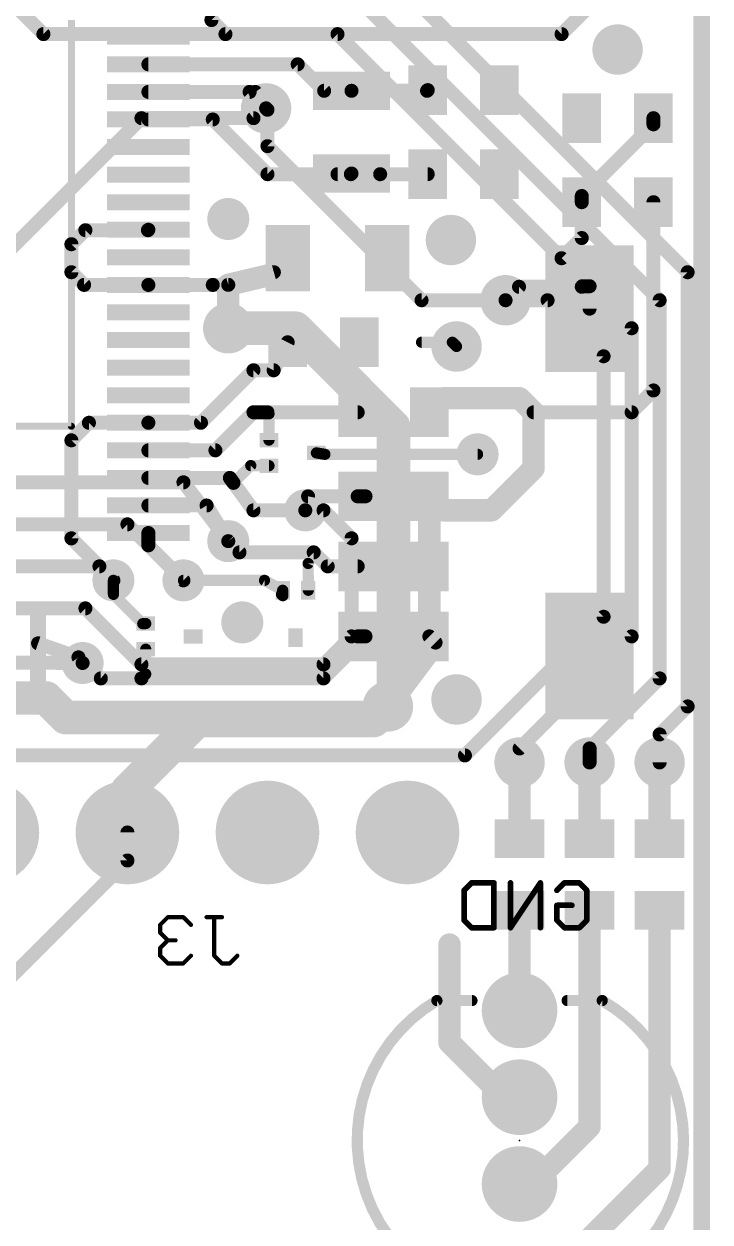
# Model space of a CAD drawing. Extents: x 0 to 54.4, y 0.4 to 50.9.
# Drawn here: x 41.81 to 54.25, y 11.22 to 32.95 of the extents above; entities that cross this region are included whole.
import ezdxf

# ---------------------------------------------------------------- set-up
doc = ezdxf.new("R2010")
doc.units = 0
for name, color, linetype in [('1', 22, 'CONTINUOUS'), ('16', 175, 'CONTINUOUS'), ('17', 82, 'CONTINUOUS'), ('18', 82, 'CONTINUOUS'), ('22', 253, 'CONTINUOUS'), ('24', 7, 'CONTINUOUS'), ('26', 253, 'CONTINUOUS')]:
    doc.layers.add(name, color=color, linetype=linetype)

# ---------------------------------------------------------------- blocks, each defined once
blk = doc.blocks.new('RECT')
blk.add_solid([(-0.5, -0.5), (0.5, -0.5), (-0.5, 0.5), (0.5, 0.5)])
blk = doc.blocks.new('ROUNDP')
at = {"const_width": 0.5}
blk.add_lwpolyline([(0, -0.25, 1), (0, 0.25, 1), (0, -0.25)], format="xyb", dxfattribs=at)
blk = doc.blocks.new('ROUNDV')
at = {"const_width": 0.5}
blk.add_lwpolyline([(0, -0.25, 1), (0, 0.25, 1), (0, -0.25)], format="xyb", dxfattribs=at)

msp = doc.modelspace()

# ---------------------------------------------------------------- linework, layer by layer
at = {"layer": '1'}
for points, const_width in [([(54.102, 0.508), (54.102, 50.292)], 0.254), ([(53.34, 34.544), (51.562, 32.766)], 0.254), ([(45.212, 33.528), (45.212, 33.02)], 0.254), ([(45.212, 33.02), (45.466, 32.766)], 0.254), ([(45.466, 32.766), (51.562, 32.766)], 0.254), ([(44.068, 32.218), (46.776, 32.218)], 0.254), ([(46.776, 32.218), (47.256, 31.738)], 0.254), ([(44.068, 31.718), (45.9044, 31.718)], 0.254), ([(45.9044, 31.718), (46.2026, 31.4198)], 0.254), ([(46.006, 31.718), (46.2026, 31.4198)], 0.254), ([(47.752, 31.738), (47.256, 31.738)], 0.254), ([(47.752, 31.738), (49.122, 31.738)], 0.254), ([(49.122, 31.738), (49.134, 31.75)], 0.254), ([(44.068, 31.218), (45.236, 31.218)], 0.254), ([(45.236, 31.218), (46.228, 30.226)], 0.254), ([(53.228, 31.242), (53.228, 31.13)], 0.254), ([(53.228, 31.13), (51.928, 29.83)], 0.254), ([(46.228, 30.226), (47.74, 30.226)], 0.254), ([(47.498, 30.226), (48.248, 30.226)], 0.254), ([(47.74, 30.226), (47.752, 30.238)], 0.254), ([(48.248, 30.226), (47.752, 30.238)], 0.254), ([(48.272, 30.226), (47.752, 30.238)], 0.254), ([(49.134, 30.226), (48.272, 30.226)], 0.254), ([(51.928, 29.718), (51.928, 29.83)], 0.254), ([(51.928, 29.718), (51.928, 29.068)], 0.254), ([(53.228, 29.718), (53.228, 26.304)], 0.254), ([(42.672, 28.956), (42.926, 29.21)], 0.254), ([(42.926, 29.21), (44.06, 29.21)], 0.254), ([(44.06, 29.21), (44.068, 29.218)], 0.254), ([(51.928, 29.068), (51.562, 28.702)], 0.254), ([(42.672, 28.448), (42.672, 28.956)], 0.254), ([(46.598, 28.702), (46.598, 28.564)], 0.4064), ([(46.598, 28.564), (46.482, 28.448)], 0.4064), ([(52.07, 28.194), (51.562, 28.702)], 0.254), ([(42.902, 28.218), (42.672, 28.448)], 0.254), ([(46.482, 28.448), (45.5168, 28.2194)], 0.4064), ([(45.5168, 28.2194), (46.344, 28.448)], 0.254), ([(44.068, 28.218), (42.902, 28.218)], 0.254), ([(44.068, 28.218), (45.236, 28.218)], 0.254), ([(45.236, 28.218), (45.5168, 28.2194)], 0.254), ([(45.5168, 28.2194), (45.5168, 27.432)], 0.4064), ([(50.79, 28.184), (50.546, 27.94)], 0.254), ([(51.928, 28.184), (50.79, 28.184)], 0.254), ([(51.938, 28.194), (51.928, 28.184)], 0.254), ([(52.07, 28.194), (51.938, 28.194)], 0.254), ([(52.07, 27.788), (52.07, 28.194)], 0.254), ([(46.34, 26.67), (46.594, 27.178)], 0.254), ([(49.022, 27.178), (49.5808, 27.178)], 0.2032), ([(49.5808, 27.178), (49.657, 27.1018)], 0.2032), ([(45.022, 25.718), (45.974, 26.67)], 0.254), ([(45.974, 26.67), (46.34, 26.67)], 0.254), ([(49.418, 26.162), (49.164, 25.908)], 0.4064), ([(50.8, 26.162), (49.418, 26.162)], 0.4064), ([(51.054, 25.908), (50.8, 26.162)], 0.4064), ([(53.228, 26.304), (52.832, 25.908)], 0.254), ([(51.054, 24.892), (51.054, 25.908)], 0.4064), ([(45.284, 25.218), (45.974, 25.908)], 0.254), ([(45.974, 25.908), (46.228, 25.908)], 0.254), ([(46.228, 25.908), (47.864, 25.908)], 0.254), ([(46.2552, 25.8808), (46.228, 25.908)], 0.2032), ([(46.2552, 25.4039), (46.2552, 25.8808)], 0.2032), ([(52.832, 25.908), (51.054, 25.908)], 0.254), ([(42.99, 25.718), (42.672, 25.4)], 0.254), ([(44.068, 25.718), (42.99, 25.718)], 0.254), ([(44.068, 25.718), (45.022, 25.718)], 0.254), ([(42.672, 25.4), (42.672, 23.622)], 0.254), ([(44.068, 25.218), (45.284, 25.218)], 0.254), ([(47.1152, 25.1714), (47.2694, 25.146)], 0.2032), ([(47.2694, 25.146), (50.038, 25.146)], 0.2032), ([(45.9247, 24.9414), (45.6114, 24.6281)], 0.2032), ([(46.2552, 24.9389), (45.9247, 24.9414)], 0.2032), ([(50.292, 24.13), (51.054, 24.892)], 0.4064), ([(44.068, 24.718), (45.546, 24.718)], 0.254), ([(45.546, 24.718), (45.6114, 24.6281)], 0.254), ([(45.6114, 24.6281), (45.974, 24.13)], 0.254), ([(49.164, 24.384), (49.164, 23.114)], 0.4064), ([(49.418, 24.13), (49.164, 24.384)], 0.4064), ([(44.068, 24.218), (45.124, 24.218)], 0.254), ([(45.124, 24.218), (45.5168, 23.5712)], 0.254), ([(46.9646, 24.384), (46.9138, 24.13)], 0.254), ([(47.864, 24.384), (46.9646, 24.384)], 0.254), ([(47.864, 24.384), (48.006, 24.384)], 0.254), ([(45.974, 24.13), (46.9138, 24.13)], 0.254), ([(50.292, 24.13), (49.418, 24.13)], 0.4064), ([(42.672, 23.622), (43.434, 22.86)], 0.254), ([(44.068, 23.718), (44.068, 23.496)], 0.254), ([(45.5168, 23.5712), (45.7204, 23.368)], 0.254), ([(44.068, 23.496), (44.704, 22.86)], 0.254), ([(47.0662, 23.368), (45.7204, 23.368)], 0.254), ([(46.966, 23.1662), (47.0662, 23.368)], 0.2032), ([(47.3202, 23.114), (47.0662, 23.368)], 0.254), ([(46.9685, 22.6804), (46.966, 23.1662)], 0.2032), ([(49.164, 23.114), (49.164, 21.844)], 0.4064), ([(47.864, 23.114), (47.3202, 23.114)], 0.254), ([(43.434, 22.86), (43.434, 22.606)], 0.2032), ([(44.704, 22.86), (46.174, 22.86)], 0.2032), ([(46.174, 22.86), (46.5035, 22.6804)], 0.2032), ([(43.434, 22.606), (43.966, 22.074)], 0.2032), ([(46.506, 22.582), (46.482, 22.606)], 0.2032), ([(46.5035, 22.6804), (46.506, 22.582)], 0.2032), ([(44.02, 22.0765), (43.966, 22.074)], 0.2032), ([(47.244, 21.082), (48.006, 21.844)], 0.254), ([(48.006, 21.844), (47.864, 21.844)], 0.254), ([(49.276, 21.732), (49.164, 21.844)], 0.254), ([(42.068, 21.718), (42.8, 21.464)], 0.254), ([(49.1744, 21.59), (48.4124, 20.574)], 0.4064), ([(49.276, 21.6916), (49.1744, 21.59)], 0.4064), ([(49.276, 21.732), (49.276, 21.6916)], 0.4064), ([(42.8, 21.464), (42.8752, 21.3614)], 0.254), ([(44.02, 21.6115), (44.02, 21.16)], 0.2032), ([(42.8752, 21.3614), (43.2054, 21.082)], 0.254), ([(43.2054, 21.082), (43.942, 21.082)], 0.254), ([(43.942, 21.082), (47.244, 21.082)], 0.254), ([(44.02, 21.16), (43.942, 21.082)], 0.2032), ([(48.1584, 20.32), (48.4124, 20.574)], 0.6096), ([(43.688, 19.05), (44.958, 20.32)], 0.6096), ([(44.958, 20.32), (48.1584, 20.32)], 0.6096), ([(50.8, 18.176), (50.8, 19.558)], 0.4064), ([(52.07, 18.176), (52.07, 19.558)], 0.4064), ([(53.34, 18.176), (53.34, 19.558)], 0.4064), ([(43.688, 18.288), (43.688, 19.05)], 0.6096), ([(50.8, 16.876), (50.8, 15.0622)], 0.4064), ([(52.07, 12.954), (52.07, 16.876)], 0.4064), ([(53.34, 12.192), (53.34, 16.876)], 0.4064), ([(49.53, 14.478), (49.53, 16.256)], 0.4064), ([(50.5206, 13.4874), (49.53, 14.478)], 0.4064), ([(50.8, 13.4874), (50.5206, 13.4874)], 0.4064), ([(51.0286, 11.9126), (52.07, 12.954)], 0.4064), ([(51.4858, 10.3378), (53.34, 12.192)], 0.4064), ([(50.8, 11.9126), (51.0286, 11.9126)], 0.4064)]:
    msp.add_lwpolyline(points, dxfattribs=dict(at, const_width=const_width))
for points, const_width in [([(45.2569, 33.0649, 1), (45.1671, 32.9751)], 0.127), ([(45.1485, 33.02, 1), (45.2755, 33.02)], 0.127), ([(45.466, 32.8295, 1), (45.466, 32.7025)], 0.127), ([(45.4211, 32.7211, 1), (45.5109, 32.8109)], 0.127), ([(51.5171, 32.8109, 1), (51.6069, 32.7211)], 0.127), ([(51.562, 32.7025, 1), (51.562, 32.8295)], 0.127), ([(44.068, 32.2815, 1), (44.068, 32.1545)], 0.127), ([(46.8209, 32.2629, 1), (46.7311, 32.1731)], 0.127), ([(46.776, 32.1545, 1), (46.776, 32.2815)], 0.127), ([(44.068, 31.7815, 1), (44.068, 31.6545)], 0.127), ([(45.9493, 31.7629, 1), (45.8595, 31.6731)], 0.127), ([(45.9044, 31.6545, 1), (45.9044, 31.7815)], 0.127), ([(46.059, 31.753, 1), (45.953, 31.683)], 0.127), ([(47.256, 31.8015, 1), (47.256, 31.6745)], 0.127), ([(47.2111, 31.6931, 1), (47.3009, 31.7829)], 0.127), ([(47.752, 31.8015, 1), (47.752, 31.6745)], 0.127), ([(47.752, 31.6745, 1), (47.752, 31.8015)], 0.127), ([(49.0771, 31.7829, 1), (49.1669, 31.6931)], 0.127), ([(49.1789, 31.7051, 1), (49.0891, 31.7949)], 0.127), ([(49.122, 31.6745, 1), (49.122, 31.8015)], 0.127), ([(46.1496, 31.3848, 1), (46.2556, 31.4548)], 0.127), ([(46.1577, 31.3749, 1), (46.2475, 31.4647)], 0.127), ([(44.068, 31.2815, 1), (44.068, 31.1545)], 0.127), ([(45.2809, 31.2629, 1), (45.1911, 31.1731)], 0.127), ([(45.236, 31.1545, 1), (45.236, 31.2815)], 0.127), ([(53.2915, 31.242, 1), (53.1645, 31.242)], 0.127), ([(53.1645, 31.13, 1), (53.2915, 31.13)], 0.127), ([(53.2729, 31.0851, 1), (53.1831, 31.1749)], 0.127), ([(46.228, 30.2895, 1), (46.228, 30.1625)], 0.127), ([(46.1831, 30.1811, 1), (46.2729, 30.2709)], 0.127), ([(47.498, 30.2895, 1), (47.498, 30.1625)], 0.127), ([(47.6951, 30.2709, 1), (47.7849, 30.1811)], 0.127), ([(47.7535, 30.3015, 1), (47.7505, 30.1745)], 0.127), ([(47.7535, 30.3015, 1), (47.7505, 30.1745)], 0.127), ([(47.7969, 30.1931, 1), (47.7071, 30.2829)], 0.127), ([(47.74, 30.1625, 1), (47.74, 30.2895)], 0.127), ([(48.272, 30.2895, 1), (48.272, 30.1625)], 0.127), ([(48.2465, 30.1625, 1), (48.2495, 30.2895)], 0.127), ([(48.248, 30.1625, 1), (48.248, 30.2895)], 0.127), ([(48.2705, 30.1625, 1), (48.2735, 30.2895)], 0.127), ([(49.134, 30.1625, 1), (49.134, 30.2895)], 0.127), ([(51.9915, 29.83, 1), (51.8645, 29.83)], 0.127), ([(51.8831, 29.8749, 1), (51.9729, 29.7851)], 0.127), ([(51.9915, 29.718, 1), (51.8645, 29.718)], 0.127), ([(51.8645, 29.718, 1), (51.9915, 29.718)], 0.127), ([(53.2915, 29.718, 1), (53.1645, 29.718)], 0.127), ([(42.926, 29.2735, 1), (42.926, 29.1465)], 0.127), ([(42.9709, 29.1651, 1), (42.8811, 29.2549)], 0.127), ([(44.1129, 29.1731, 1), (44.0231, 29.2629)], 0.127), ([(44.06, 29.1465, 1), (44.06, 29.2735)], 0.127), ([(44.0151, 29.2549, 1), (44.1049, 29.1651)], 0.127), ([(51.8645, 29.068, 1), (51.9915, 29.068)], 0.127), ([(51.9729, 29.0231, 1), (51.8831, 29.1129)], 0.127), ([(42.7355, 28.956, 1), (42.6085, 28.956)], 0.127), ([(42.6271, 29.0009, 1), (42.7169, 28.9111)], 0.127), ([(46.6996, 28.702, 1), (46.4964, 28.702)], 0.2032), ([(46.6698, 28.4922, 1), (46.5262, 28.6358)], 0.2032), ([(51.6069, 28.7469, 1), (51.5171, 28.6571)], 0.127), ([(51.5171, 28.7469, 1), (51.6069, 28.6571)], 0.127), ([(42.7169, 28.4929, 1), (42.6271, 28.4031)], 0.127), ([(42.6085, 28.448, 1), (42.7355, 28.448)], 0.127), ([(46.3609, 28.3868, 1), (46.3271, 28.5092)], 0.127), ([(46.4102, 28.5198, 1), (46.5538, 28.3762)], 0.2032), ([(46.5054, 28.3491, 1), (46.4586, 28.5469)], 0.2032), ([(46.4964, 28.564, 1), (46.6996, 28.564)], 0.2032), ([(42.902, 28.2815, 1), (42.902, 28.1545)], 0.127), ([(42.8571, 28.1731, 1), (42.9469, 28.2629)], 0.127), ([(44.068, 28.2815, 1), (44.068, 28.1545)], 0.127), ([(44.068, 28.1545, 1), (44.068, 28.2815)], 0.127), ([(45.2357, 28.2815, 1), (45.2363, 28.1545)], 0.127), ([(45.236, 28.1545, 1), (45.236, 28.2815)], 0.127), ([(45.6184, 28.2194, 1), (45.4152, 28.2194)], 0.2032), ([(45.4934, 28.3183, 1), (45.5402, 28.1205)], 0.2032), ([(45.4999, 28.2806, 1), (45.5337, 28.1582)], 0.127), ([(45.5171, 28.1559, 1), (45.5165, 28.2829)], 0.127), ([(50.79, 28.2475, 1), (50.79, 28.1205)], 0.127), ([(50.8349, 28.1391, 1), (50.7451, 28.2289)], 0.127), ([(51.8831, 28.2289, 1), (51.9729, 28.1391)], 0.127), ([(51.938, 28.2575, 1), (51.938, 28.1305)], 0.127), ([(51.9829, 28.1491, 1), (51.8931, 28.2389)], 0.127), ([(51.928, 28.1205, 1), (51.928, 28.2475)], 0.127), ([(52.1335, 28.194, 1), (52.0065, 28.194)], 0.127), ([(52.0251, 28.1491, 1), (52.1149, 28.2389)], 0.127), ([(52.07, 28.1305, 1), (52.07, 28.2575)], 0.127), ([(50.5011, 27.9849, 1), (50.5909, 27.8951)], 0.127), ([(52.0065, 27.788, 1), (52.1335, 27.788)], 0.127), ([(45.4152, 27.432, 1), (45.6184, 27.432)], 0.2032), ([(46.6508, 27.1496, 1), (46.5372, 27.2064)], 0.127), ([(49.022, 27.2288, 1), (49.022, 27.1272)], 0.1016), ([(49.6167, 27.2139, 1), (49.5449, 27.1421)], 0.1016), ([(49.5808, 27.1272, 1), (49.5808, 27.2288)], 0.1016), ([(49.6211, 27.0659, 1), (49.6929, 27.1377)], 0.1016), ([(45.974, 26.7335, 1), (45.974, 26.6065)], 0.127), ([(46.0189, 26.6251, 1), (45.9291, 26.7149)], 0.127), ([(46.2832, 26.6984, 1), (46.3968, 26.6416)], 0.127), ([(46.34, 26.6065, 1), (46.34, 26.7335)], 0.127), ([(49.418, 26.2636, 1), (49.418, 26.0604)], 0.2032), ([(49.4898, 26.0902, 1), (49.3462, 26.2338)], 0.2032), ([(50.8718, 26.2338, 1), (50.7282, 26.0902)], 0.2032), ([(50.8, 26.0604, 1), (50.8, 26.2636)], 0.2032), ([(53.1645, 26.304, 1), (53.2915, 26.304)], 0.127), ([(53.2729, 26.2591, 1), (53.1831, 26.3489)], 0.127), ([(49.0922, 25.9798, 1), (49.2358, 25.8362)], 0.2032), ([(51.1556, 25.908, 1), (50.9524, 25.908)], 0.2032), ([(50.9822, 25.8362, 1), (51.1258, 25.9798)], 0.2032), ([(45.974, 25.9715, 1), (45.974, 25.8445)], 0.127), ([(46.0189, 25.8631, 1), (45.9291, 25.9529)], 0.127), ([(46.228, 25.9715, 1), (46.228, 25.8445)], 0.127), ([(46.2639, 25.9439, 1), (46.1921, 25.8721)], 0.1016), ([(46.306, 25.8808, 1), (46.2044, 25.8808)], 0.1016), ([(46.228, 25.8445, 1), (46.228, 25.9715)], 0.127), ([(46.2193, 25.8449, 1), (46.2911, 25.9167)], 0.1016), ([(47.864, 25.8445, 1), (47.864, 25.9715)], 0.127), ([(51.054, 25.9715, 1), (51.054, 25.8445)], 0.127), ([(52.7871, 25.9529, 1), (52.8769, 25.8631)], 0.127), ([(52.832, 25.8445, 1), (52.832, 25.9715)], 0.127), ([(42.99, 25.7815, 1), (42.99, 25.6545)], 0.127), ([(43.0349, 25.6731, 1), (42.9451, 25.7629)], 0.127), ([(44.068, 25.7815, 1), (44.068, 25.6545)], 0.127), ([(44.068, 25.6545, 1), (44.068, 25.7815)], 0.127), ([(44.9771, 25.7629, 1), (45.0669, 25.6731)], 0.127), ([(45.022, 25.6545, 1), (45.022, 25.7815)], 0.127), ([(42.7355, 25.4, 1), (42.6085, 25.4)], 0.127), ([(42.6271, 25.4449, 1), (42.7169, 25.3551)], 0.127), ([(46.2044, 25.4039, 1), (46.306, 25.4039)], 0.1016), ([(44.068, 25.2815, 1), (44.068, 25.1545)], 0.127), ([(45.2391, 25.2629, 1), (45.3289, 25.1731)], 0.127), ([(45.284, 25.1545, 1), (45.284, 25.2815)], 0.127), ([(47.1235, 25.2215, 1), (47.1069, 25.1213)], 0.1016), ([(47.2694, 25.1968, 1), (47.2694, 25.0952)], 0.1016), ([(47.2611, 25.0959, 1), (47.2777, 25.1961)], 0.1016), ([(50.038, 25.0952, 1), (50.038, 25.1968)], 0.1016), ([(45.9251, 24.9922, 1), (45.9244, 24.8906)], 0.1016), ([(45.9607, 24.9055, 1), (45.8888, 24.9773)], 0.1016), ([(46.2548, 24.8881, 1), (46.2556, 24.9897)], 0.1016), ([(50.9524, 24.892, 1), (51.1556, 24.892)], 0.2032), ([(51.1258, 24.8202, 1), (50.9822, 24.9638)], 0.2032), ([(44.068, 24.7815, 1), (44.068, 24.6545)], 0.127), ([(45.5973, 24.7554, 1), (45.4947, 24.6806)], 0.127), ([(45.546, 24.6545, 1), (45.546, 24.7815)], 0.127), ([(45.6628, 24.6655, 1), (45.5601, 24.5907)], 0.127), ([(45.5601, 24.5907, 1), (45.6628, 24.6655)], 0.127), ([(45.5755, 24.664, 1), (45.6474, 24.5922)], 0.1016), ([(49.2656, 24.384, 1), (49.0624, 24.384)], 0.2032), ([(49.2358, 24.4558, 1), (49.0922, 24.3122)], 0.2032), ([(44.068, 24.2815, 1), (44.068, 24.1545)], 0.127), ([(45.1783, 24.251, 1), (45.0697, 24.185)], 0.127), ([(45.124, 24.1545, 1), (45.124, 24.2815)], 0.127), ([(46.9646, 24.4475, 1), (46.9646, 24.3205)], 0.127), ([(47.0269, 24.3715, 1), (46.9023, 24.3965)], 0.127), ([(47.864, 24.4475, 1), (47.864, 24.3205)], 0.127), ([(47.864, 24.3205, 1), (47.864, 24.4475)], 0.127), ([(48.006, 24.3205, 1), (48.006, 24.4475)], 0.127), ([(45.974, 24.1935, 1), (45.974, 24.0665)], 0.127), ([(45.9227, 24.0926, 1), (46.0253, 24.1674)], 0.127), ([(46.8515, 24.1425, 1), (46.9761, 24.1175)], 0.127), ([(46.9138, 24.0665, 1), (46.9138, 24.1935)], 0.127), ([(49.418, 24.2316, 1), (49.418, 24.0284)], 0.2032), ([(49.3462, 24.0582, 1), (49.4898, 24.2018)], 0.2032), ([(50.2202, 24.2018, 1), (50.3638, 24.0582)], 0.2032), ([(50.292, 24.0284, 1), (50.292, 24.2316)], 0.2032), ([(42.7169, 23.6669, 1), (42.6271, 23.5771)], 0.127), ([(42.6085, 23.622, 1), (42.7355, 23.622)], 0.127), ([(44.1315, 23.718, 1), (44.0045, 23.718)], 0.127), ([(45.5617, 23.6161, 1), (45.4719, 23.5263)], 0.127), ([(44.1129, 23.5409, 1), (44.0231, 23.4511)], 0.127), ([(44.0045, 23.496, 1), (44.1315, 23.496)], 0.127), ([(45.4625, 23.5382, 1), (45.5711, 23.6042)], 0.127), ([(45.7204, 23.4315, 1), (45.7204, 23.3045)], 0.127), ([(45.6755, 23.3231, 1), (45.7653, 23.4129)], 0.127), ([(47.1111, 23.4129, 1), (47.0213, 23.3231)], 0.127), ([(47.1117, 23.3454, 1), (47.0207, 23.3906)], 0.1016), ([(47.0662, 23.3045, 1), (47.0662, 23.4315)], 0.127), ([(47.0168, 23.1665, 1), (46.9152, 23.1659)], 0.1016), ([(49.2656, 23.114, 1), (49.0624, 23.114)], 0.2032), ([(46.9205, 23.1888, 1), (47.0115, 23.1436)], 0.1016), ([(47.3202, 23.1775, 1), (47.3202, 23.0505)], 0.127), ([(47.2753, 23.0691, 1), (47.3651, 23.1589)], 0.127), ([(47.864, 23.0505, 1), (47.864, 23.1775)], 0.127), ([(49.0624, 23.114, 1), (49.2656, 23.114)], 0.2032), ([(43.3891, 22.8151, 1), (43.4789, 22.9049)], 0.127), ([(43.4848, 22.86, 1), (43.3832, 22.86)], 0.1016), ([(44.6591, 22.8151, 1), (44.7489, 22.9049)], 0.127), ([(44.704, 22.9108, 1), (44.704, 22.8092)], 0.1016), ([(46.1983, 22.9046, 1), (46.1497, 22.8154)], 0.1016), ([(46.174, 22.8092, 1), (46.174, 22.9108)], 0.1016), ([(43.4699, 22.6419, 1), (43.3981, 22.5701)], 0.1016), ([(43.3832, 22.606, 1), (43.4848, 22.606)], 0.1016), ([(46.5179, 22.6419, 1), (46.4461, 22.5701)], 0.1016), ([(46.5543, 22.6817, 1), (46.4527, 22.6791)], 0.1016), ([(46.4552, 22.5807, 1), (46.5568, 22.5833)], 0.1016), ([(46.4701, 22.5461, 1), (46.5419, 22.6179)], 0.1016), ([(46.4792, 22.6358, 1), (46.5278, 22.725)], 0.1016), ([(46.9177, 22.6801, 1), (47.0193, 22.6807)], 0.1016), ([(43.9637, 22.1247, 1), (43.9683, 22.0233)], 0.1016), ([(44.0223, 22.0258, 1), (44.0177, 22.1272)], 0.1016), ([(43.9301, 22.0381, 1), (44.0019, 22.1099)], 0.1016), ([(47.864, 21.9075, 1), (47.864, 21.7805)], 0.127), ([(48.0509, 21.7991, 1), (47.9611, 21.8889)], 0.127), ([(48.006, 21.7805, 1), (48.006, 21.9075)], 0.127), ([(49.0624, 21.844, 1), (49.2656, 21.844)], 0.2032), ([(49.2089, 21.8889, 1), (49.1191, 21.7991)], 0.127), ([(42.0888, 21.778, 1), (42.0472, 21.658)], 0.127), ([(49.1026, 21.6618, 1), (49.2462, 21.5182)], 0.2032), ([(49.2557, 21.529, 1), (49.0931, 21.651)], 0.2032), ([(49.3776, 21.732, 1), (49.1744, 21.732)], 0.2032), ([(49.1744, 21.6916, 1), (49.3776, 21.6916)], 0.2032), ([(49.3478, 21.6198, 1), (49.2042, 21.7634)], 0.2032), ([(49.2311, 21.6871, 1), (49.3209, 21.7769)], 0.127), ([(42.8512, 21.5015, 1), (42.7488, 21.4265)], 0.127), ([(42.7792, 21.404, 1), (42.8208, 21.524)], 0.127), ([(44.0708, 21.6115, 1), (43.9692, 21.6115)], 0.1016), ([(42.9162, 21.4099, 1), (42.8342, 21.3129)], 0.127), ([(42.824, 21.3239, 1), (42.9264, 21.3989)], 0.127), ([(43.2054, 21.1455, 1), (43.2054, 21.0185)], 0.127), ([(43.1644, 21.0335, 1), (43.2464, 21.1305)], 0.127), ([(43.942, 21.1455, 1), (43.942, 21.0185)], 0.127), ([(43.9061, 21.1179, 1), (43.9779, 21.0461)], 0.1016), ([(43.942, 21.0185, 1), (43.942, 21.1455)], 0.127), ([(43.9692, 21.16, 1), (44.0708, 21.16)], 0.1016), ([(44.0559, 21.1241, 1), (43.9841, 21.1959)], 0.1016), ([(47.1991, 21.1269, 1), (47.2889, 21.0371)], 0.127), ([(47.244, 21.0185, 1), (47.244, 21.1455)], 0.127), ([(48.5202, 20.4662, 1), (48.3046, 20.6818)], 0.3048), ([(48.3311, 20.635, 1), (48.4937, 20.513)], 0.2032), ([(44.958, 20.4724, 1), (44.958, 20.1676)], 0.3048), ([(45.0658, 20.2122, 1), (44.8502, 20.4278)], 0.3048), ([(48.0506, 20.4278, 1), (48.2662, 20.2122)], 0.3048), ([(48.1584, 20.1676, 1), (48.1584, 20.4724)], 0.3048), ([(50.9016, 19.558, 1), (50.6984, 19.558)], 0.2032), ([(52.1716, 19.558, 1), (51.9684, 19.558)], 0.2032), ([(53.4416, 19.558, 1), (53.2384, 19.558)], 0.2032), ([(43.8404, 19.05, 1), (43.5356, 19.05)], 0.3048), ([(43.5802, 19.1578, 1), (43.7958, 18.9422)], 0.3048), ([(43.5356, 18.288, 1), (43.8404, 18.288)], 0.3048), ([(50.6984, 18.176, 1), (50.9016, 18.176)], 0.2032), ([(51.9684, 18.176, 1), (52.1716, 18.176)], 0.2032), ([(53.2384, 18.176, 1), (53.4416, 18.176)], 0.2032), ([(50.9016, 16.876, 1), (50.6984, 16.876)], 0.2032), ([(52.1716, 16.876, 1), (51.9684, 16.876)], 0.2032), ([(53.4416, 16.876, 1), (53.2384, 16.876)], 0.2032), ([(49.6316, 16.256, 1), (49.4284, 16.256)], 0.2032), ([(50.6984, 15.0622, 1), (50.9016, 15.0622)], 0.2032), ([(49.4284, 14.478, 1), (49.6316, 14.478)], 0.2032), ([(49.6018, 14.5498, 1), (49.4582, 14.4062)], 0.2032), ([(50.5206, 13.589, 1), (50.5206, 13.3858)], 0.2032), ([(50.8, 13.3858, 1), (50.8, 13.589)], 0.2032), ([(50.4488, 13.4156, 1), (50.5924, 13.5592)], 0.2032), ([(51.9684, 12.954, 1), (52.1716, 12.954)], 0.2032), ([(52.1418, 12.8822, 1), (51.9982, 13.0258)], 0.2032), ([(53.4118, 12.1202, 1), (53.2682, 12.2638)], 0.2032), ([(53.2384, 12.192, 1), (53.4416, 12.192)], 0.2032), ([(50.8, 12.0142, 1), (50.8, 11.811)], 0.2032), ([(50.9568, 11.9844, 1), (51.1004, 11.8408)], 0.2032), ([(51.0286, 11.811, 1), (51.0286, 12.0142)], 0.2032)]:
    msp.add_lwpolyline(points, format="xyb", dxfattribs=dict(at, const_width=const_width))
at = {"layer": '16'}
for points, const_width in [([(54.102, 0.508), (54.102, 50.292)], 0.3048), ([(40.64, 34.29), (42.164, 32.766)], 0.254), ([(53.848, 28.448), (48.514, 33.782)], 0.254), ([(53.34, 27.94), (48.006, 33.274)], 0.254), ([(42.164, 32.766), (47.498, 32.766)], 0.254), ([(47.498, 32.766), (52.832, 27.432)], 0.254), ([(45.974, 31.242), (46.2026, 31.4198)], 0.254), ([(46.228, 31.3944), (46.2026, 31.4198)], 0.254), ([(46.228, 30.734), (46.228, 31.3944)], 0.254), ([(39.878, 27.178), (43.942, 31.242)], 0.254), ([(43.942, 31.242), (45.974, 31.242)], 0.254), ([(49.022, 27.94), (46.228, 30.734)], 0.254), ([(53.848, 20.574), (53.848, 28.448)], 0.254), ([(50.546, 27.94), (49.022, 27.94)], 0.254), ([(50.546, 27.94), (51.308, 27.94)], 0.254), ([(51.308, 27.94), (52.324, 26.924)], 0.254), ([(53.34, 21.082), (53.34, 27.94)], 0.254), ([(45.5168, 27.432), (46.736, 27.432)], 0.6096), ([(48.514, 25.654), (46.736, 27.432)], 0.6096), ([(52.832, 21.844), (52.832, 27.432)], 0.254), ([(52.324, 22.1996), (52.324, 26.924)], 0.254), ([(48.514, 20.574), (48.514, 25.654)], 0.6096), ([(37.846, 24.638), (44.704, 24.638)], 0.254), ([(44.704, 24.638), (45.5168, 23.5712)], 0.254), ([(47.244, 24.13), (46.9138, 24.13)], 0.254), ([(47.752, 23.622), (47.244, 24.13)], 0.254), ([(37.338, 23.876), (43.688, 23.876)], 0.254), ([(43.688, 23.876), (44.704, 22.86)], 0.254), ([(47.752, 21.844), (47.752, 23.622)], 0.254), ([(37.084, 23.114), (43.18, 23.114)], 0.254), ([(43.18, 23.114), (43.434, 22.86)], 0.254), ([(36.576, 22.352), (42.926, 22.352)], 0.254), ([(42.926, 22.352), (43.942, 21.336)], 0.254), ([(49.8094, 19.685), (52.324, 22.1996)], 0.254), ([(47.244, 21.336), (47.752, 21.844)], 0.254), ([(50.8, 19.812), (52.832, 21.844)], 0.254), ([(35.2298, 21.4122), (42.8752, 21.3614)], 0.254), ([(43.942, 21.336), (47.244, 21.336)], 0.254), ([(52.07, 19.812), (53.34, 21.082)], 0.254), ([(42.2148, 20.7264), (34.7472, 20.7264)], 0.6096), ([(42.2148, 20.7264), (42.5704, 20.3708)], 0.6096), ([(48.2092, 20.3708), (48.4124, 20.574)], 0.6096), ([(48.4124, 20.574), (48.514, 20.574)], 0.6096), ([(42.5704, 20.3708), (48.2092, 20.3708)], 0.6096), ([(53.34, 20.066), (53.848, 20.574)], 0.254), ([(50.8, 19.558), (50.8, 19.812)], 0.4064), ([(53.34, 19.558), (53.34, 20.066)], 0.254), ([(35.179, 19.685), (49.8094, 19.685)], 0.254), ([(52.07, 19.558), (52.07, 19.812)], 0.254), ([(43.688, 18.288), (43.688, 17.78)], 0.254), ([(41.402, 15.494), (43.688, 17.78)], 0.254)]:
    msp.add_lwpolyline(points, dxfattribs=dict(at, const_width=const_width))
for points, const_width in [([(42.164, 32.8295, 1), (42.164, 32.7025)], 0.127), ([(42.1191, 32.7211, 1), (42.2089, 32.8109)], 0.127), ([(47.5429, 32.8109, 1), (47.4531, 32.7211)], 0.127), ([(47.498, 32.7025, 1), (47.498, 32.8295)], 0.127), ([(46.2475, 31.4647, 1), (46.1577, 31.3749)], 0.127), ([(46.2416, 31.3697, 1), (46.1636, 31.4699)], 0.127), ([(46.2915, 31.3944, 1), (46.1645, 31.3944)], 0.127), ([(43.942, 31.3055, 1), (43.942, 31.1785)], 0.127), ([(43.9869, 31.1971, 1), (43.8971, 31.2869)], 0.127), ([(45.935, 31.2921, 1), (46.013, 31.1919)], 0.127), ([(45.974, 31.1785, 1), (45.974, 31.3055)], 0.127), ([(46.1831, 31.3495, 1), (46.2729, 31.4393)], 0.127), ([(46.2729, 30.7789, 1), (46.1831, 30.6891)], 0.127), ([(46.1645, 30.734, 1), (46.2915, 30.734)], 0.127), ([(53.9115, 28.448, 1), (53.7845, 28.448)], 0.127), ([(53.8031, 28.4031, 1), (53.8929, 28.4929)], 0.127), ([(49.022, 28.0035, 1), (49.022, 27.8765)], 0.127), ([(48.9771, 27.8951, 1), (49.0669, 27.9849)], 0.127), ([(50.546, 28.0035, 1), (50.546, 27.8765)], 0.127), ([(50.546, 27.8765, 1), (50.546, 28.0035)], 0.127), ([(51.3529, 27.9849, 1), (51.2631, 27.8951)], 0.127), ([(51.308, 27.8765, 1), (51.308, 28.0035)], 0.127), ([(53.4035, 27.94, 1), (53.2765, 27.94)], 0.127), ([(53.2951, 27.8951, 1), (53.3849, 27.9849)], 0.127), ([(45.5168, 27.5844, 1), (45.5168, 27.2796)], 0.3048), ([(46.8438, 27.5398, 1), (46.6282, 27.3242)], 0.3048), ([(46.736, 27.2796, 1), (46.736, 27.5844)], 0.3048), ([(52.8955, 27.432, 1), (52.7685, 27.432)], 0.127), ([(52.7871, 27.3871, 1), (52.8769, 27.4769)], 0.127), ([(52.3875, 26.924, 1), (52.2605, 26.924)], 0.127), ([(52.2791, 26.8791, 1), (52.3689, 26.9689)], 0.127), ([(48.6664, 25.654, 1), (48.3616, 25.654)], 0.3048), ([(48.4062, 25.5462, 1), (48.6218, 25.7618)], 0.3048), ([(44.7545, 24.6765, 1), (44.6535, 24.5995)], 0.127), ([(44.704, 24.5745, 1), (44.704, 24.7015)], 0.127), ([(46.9138, 24.1935, 1), (46.9138, 24.0665)], 0.127), ([(47.2889, 24.1749, 1), (47.1991, 24.0851)], 0.127), ([(47.244, 24.0665, 1), (47.244, 24.1935)], 0.127), ([(43.7329, 23.9209, 1), (43.6431, 23.8311)], 0.127), ([(43.688, 23.8125, 1), (43.688, 23.9395)], 0.127), ([(47.8155, 23.622, 1), (47.6885, 23.622)], 0.127), ([(47.7071, 23.5771, 1), (47.7969, 23.6669)], 0.127), ([(45.4663, 23.5327, 1), (45.5673, 23.6097)], 0.127), ([(43.2249, 23.1589, 1), (43.1351, 23.0691)], 0.127), ([(43.18, 23.0505, 1), (43.18, 23.1775)], 0.127), ([(43.3891, 22.8151, 1), (43.4789, 22.9049)], 0.127), ([(44.6591, 22.8151, 1), (44.7489, 22.9049)], 0.127), ([(42.9709, 22.3969, 1), (42.8811, 22.3071)], 0.127), ([(42.926, 22.2885, 1), (42.926, 22.4155)], 0.127), ([(52.2605, 22.1996, 1), (52.3875, 22.1996)], 0.127), ([(52.3689, 22.1547, 1), (52.2791, 22.2445)], 0.127), ([(47.7969, 21.7991, 1), (47.7071, 21.8889)], 0.127), ([(52.8769, 21.7991, 1), (52.7871, 21.8889)], 0.127), ([(47.6885, 21.844, 1), (47.8155, 21.844)], 0.127), ([(52.7685, 21.844, 1), (52.8955, 21.844)], 0.127), ([(42.8748, 21.2979, 1), (42.8756, 21.4249)], 0.127), ([(43.942, 21.3995, 1), (43.942, 21.2725)], 0.127), ([(43.8971, 21.2911, 1), (43.9869, 21.3809)], 0.127), ([(47.1991, 21.3809, 1), (47.2889, 21.2911)], 0.127), ([(47.244, 21.2725, 1), (47.244, 21.3995)], 0.127), ([(53.2765, 21.082, 1), (53.4035, 21.082)], 0.127), ([(53.3849, 21.0371, 1), (53.2951, 21.1269)], 0.127), ([(42.3226, 20.8342, 1), (42.107, 20.6186)], 0.3048), ([(42.2148, 20.574, 1), (42.2148, 20.8788)], 0.3048), ([(48.4124, 20.7264, 1), (48.4124, 20.4216)], 0.3048), ([(48.5202, 20.4662, 1), (48.3046, 20.6818)], 0.3048), ([(48.514, 20.4216, 1), (48.514, 20.7264)], 0.3048), ([(42.5704, 20.5232, 1), (42.5704, 20.2184)], 0.3048), ([(48.2092, 20.2184, 1), (48.2092, 20.5232)], 0.3048), ([(48.3616, 20.574, 1), (48.6664, 20.574)], 0.3048), ([(53.8929, 20.5291, 1), (53.8031, 20.6189)], 0.127), ([(42.4626, 20.263, 1), (42.6782, 20.4786)], 0.3048), ([(48.1014, 20.4786, 1), (48.317, 20.263)], 0.3048), ([(53.7845, 20.574, 1), (53.9115, 20.574)], 0.127), ([(50.9016, 19.812, 1), (50.6984, 19.812)], 0.2032), ([(53.4035, 20.066, 1), (53.2765, 20.066)], 0.127), ([(53.2951, 20.1109, 1), (53.3849, 20.0211)], 0.127), ([(49.7645, 19.7299, 1), (49.8543, 19.6401)], 0.127), ([(49.8094, 19.6215, 1), (49.8094, 19.7485)], 0.127), ([(50.7551, 19.8569, 1), (50.8449, 19.7671)], 0.127), ([(52.1335, 19.812, 1), (52.0065, 19.812)], 0.127), ([(52.0251, 19.8569, 1), (52.1149, 19.7671)], 0.127), ([(50.6984, 19.558, 1), (50.9016, 19.558)], 0.2032), ([(52.0065, 19.558, 1), (52.1335, 19.558)], 0.127), ([(53.2765, 19.558, 1), (53.4035, 19.558)], 0.127), ([(43.7515, 18.288, 1), (43.6245, 18.288)], 0.127), ([(43.6245, 17.78, 1), (43.7515, 17.78)], 0.127), ([(43.7329, 17.7351, 1), (43.6431, 17.8249)], 0.127)]:
    msp.add_lwpolyline(points, format="xyb", dxfattribs=dict(at, const_width=const_width))
at = {"layer": '22'}
for points, const_width in [([(42.672, 25.654), (42.672, 33.02)], 0.127), ([(40.7162, 25.654), (42.672, 25.654)], 0.127), ([(49.3014, 15.24), (49.9364, 15.24)], 0.2032), ([(52.2986, 15.24), (51.6636, 15.24)], 0.2032)]:
    msp.add_lwpolyline(points, dxfattribs=dict(at, const_width=const_width))
for points, const_width in [([(42.6403, 25.654, 1), (42.7038, 25.654)], 0.0635), ([(42.672, 25.6223, 1), (42.672, 25.6857)], 0.0635), ([(49.3014, 15.24, 0.6678), (50.0634, 9.8552)], 0.2032), ([(49.3014, 15.2908, 1), (49.3014, 15.1892)], 0.1016), ([(49.3272, 15.1963, 1), (49.2756, 15.2837)], 0.1016), ([(49.9364, 15.1892, 1), (49.9364, 15.2908)], 0.1016), ([(51.562, 9.8552, 0.6746), (52.2986, 15.24)], 0.2032), ([(51.6636, 15.2908, 1), (51.6636, 15.1892)], 0.1016), ([(52.3238, 15.2841, 1), (52.2734, 15.1959)], 0.1016), ([(52.2986, 15.1892, 1), (52.2986, 15.2908)], 0.1016)]:
    msp.add_lwpolyline(points, format="xyb", dxfattribs=dict(at, const_width=const_width))
at = {"layer": '24'}
msp.add_point((50.8, 12.7), dxfattribs=at)
at = {"layer": '26'}
for points, const_width in [([(49.7929, 17.2387), (49.9285, 17.3743)], 0.1016), ([(49.9285, 17.3743), (50.3353, 17.3743)], 0.1016), ([(50.3353, 17.3743), (50.3353, 16.5608)], 0.1016), ([(51.1772, 17.3743), (50.6349, 16.5608)], 0.1016), ([(50.6349, 16.5608), (50.6349, 17.3743)], 0.1016), ([(51.1772, 16.5608), (51.1772, 17.3743)], 0.1016), ([(51.4769, 17.2387), (51.6125, 17.3743)], 0.1016), ([(51.6125, 17.3743), (51.8836, 17.3743)], 0.1016), ([(51.8836, 17.3743), (52.0192, 17.2387)], 0.1016), ([(49.7929, 16.6964), (49.7929, 17.2387)], 0.1016), ([(52.0192, 17.2387), (52.0192, 16.6964)], 0.1016), ([(51.4769, 16.6964), (51.4769, 16.9675)], 0.1016), ([(51.4769, 16.9675), (51.748, 16.9675)], 0.1016), ([(44.4205, 16.752), (44.2807, 16.6122)], 0.0762), ([(44.7001, 16.752), (44.4205, 16.752)], 0.0762), ([(44.8399, 16.6122), (44.7001, 16.752)], 0.0762), ([(45.4023, 16.752), (45.1226, 16.752)], 0.0762), ([(45.2624, 16.0529), (45.2624, 16.752)], 0.0762), ([(49.9285, 16.5608), (49.7929, 16.6964)], 0.1016), ([(51.6125, 16.5608), (51.4769, 16.6964)], 0.1016), ([(52.0192, 16.6964), (51.8836, 16.5608)], 0.1016), ([(44.2807, 16.6122), (44.2807, 16.4724)], 0.0762), ([(50.3353, 16.5608), (49.9285, 16.5608)], 0.1016), ([(51.8836, 16.5608), (51.6125, 16.5608)], 0.1016), ([(44.2807, 16.4724), (44.4205, 16.3326)], 0.0762), ([(44.4205, 16.3326), (44.2807, 16.1927)], 0.0762), ([(44.4205, 16.3326), (44.5603, 16.3326)], 0.0762), ([(44.2807, 16.1927), (44.2807, 16.0529)], 0.0762), ([(44.2807, 16.0529), (44.4205, 15.9131)], 0.0762), ([(44.7001, 15.9131), (44.8399, 16.0529)], 0.0762), ([(45.4023, 15.9131), (45.2624, 16.0529)], 0.0762), ([(45.6819, 16.0529), (45.5421, 15.9131)], 0.0762), ([(44.4205, 15.9131), (44.7001, 15.9131)], 0.0762), ([(45.5421, 15.9131), (45.4023, 15.9131)], 0.0762)]:
    msp.add_lwpolyline(points, dxfattribs=dict(at, const_width=const_width))
for points, const_width in [([(49.9285, 17.3997, 1), (49.9285, 17.3489)], 0.0508), ([(49.9465, 17.3563, 1), (49.9106, 17.3923)], 0.0508), ([(50.3607, 17.3743, 1), (50.3099, 17.3743)], 0.0508), ([(50.3353, 17.3489, 1), (50.3353, 17.3997)], 0.0508), ([(50.6603, 17.3743, 1), (50.6095, 17.3743)], 0.0508), ([(51.2026, 17.3743, 1), (51.1518, 17.3743)], 0.0508), ([(51.1984, 17.3602, 1), (51.1561, 17.3884)], 0.0508), ([(51.6125, 17.3997, 1), (51.6125, 17.3489)], 0.0508), ([(51.6304, 17.3563, 1), (51.5945, 17.3923)], 0.0508), ([(51.9016, 17.3923, 1), (51.8657, 17.3563)], 0.0508), ([(51.8836, 17.3489, 1), (51.8836, 17.3997)], 0.0508), ([(49.8183, 17.2387, 1), (49.7675, 17.2387)], 0.0508), ([(49.775, 17.2567, 1), (49.8109, 17.2208)], 0.0508), ([(51.4589, 17.2567, 1), (51.4948, 17.2208)], 0.0508), ([(52.0446, 17.2387, 1), (51.9938, 17.2387)], 0.0508), ([(52.0012, 17.2208, 1), (52.0372, 17.2567)], 0.0508), ([(51.5023, 16.9675, 1), (51.4515, 16.9675)], 0.0508), ([(51.4769, 16.9929, 1), (51.4769, 16.9421)], 0.0508), ([(51.748, 16.9421, 1), (51.748, 16.9929)], 0.0508), ([(44.4205, 16.7711, 1), (44.4205, 16.733)], 0.0381), ([(44.4339, 16.7385, 1), (44.407, 16.7655)], 0.0381), ([(44.7136, 16.7655, 1), (44.6866, 16.7385)], 0.0381), ([(44.7001, 16.733, 1), (44.7001, 16.7711)], 0.0381), ([(45.1226, 16.7711, 1), (45.1226, 16.733)], 0.0381), ([(45.2815, 16.752, 1), (45.2434, 16.752)], 0.0381), ([(45.4023, 16.733, 1), (45.4023, 16.7711)], 0.0381), ([(49.8109, 16.7143, 1), (49.775, 16.6784)], 0.0508), ([(51.4948, 16.7143, 1), (51.4589, 16.6784)], 0.0508), ([(52.0372, 16.6784, 1), (52.0012, 16.7143)], 0.0508), ([(44.2672, 16.6257, 1), (44.2941, 16.5987)], 0.0381), ([(44.2997, 16.6122, 1), (44.2616, 16.6122)], 0.0381), ([(44.8265, 16.5987, 1), (44.8534, 16.6257)], 0.0381), ([(49.7675, 16.6964, 1), (49.8183, 16.6964)], 0.0508), ([(49.9285, 16.5862, 1), (49.9285, 16.5354)], 0.0508), ([(49.9106, 16.5428, 1), (49.9465, 16.5788)], 0.0508), ([(50.3099, 16.5608, 1), (50.3607, 16.5608)], 0.0508), ([(50.3353, 16.5354, 1), (50.3353, 16.5862)], 0.0508), ([(50.6138, 16.5749, 1), (50.656, 16.5467)], 0.0508), ([(50.6095, 16.5608, 1), (50.6603, 16.5608)], 0.0508), ([(51.1518, 16.5608, 1), (51.2026, 16.5608)], 0.0508), ([(51.4515, 16.6964, 1), (51.5023, 16.6964)], 0.0508), ([(51.6125, 16.5862, 1), (51.6125, 16.5354)], 0.0508), ([(51.5945, 16.5428, 1), (51.6304, 16.5788)], 0.0508), ([(51.8657, 16.5788, 1), (51.9016, 16.5428)], 0.0508), ([(51.8836, 16.5354, 1), (51.8836, 16.5862)], 0.0508), ([(51.9938, 16.6964, 1), (52.0446, 16.6964)], 0.0508), ([(44.2941, 16.4858, 1), (44.2672, 16.4589)], 0.0381), ([(44.2616, 16.4724, 1), (44.2997, 16.4724)], 0.0381), ([(44.4205, 16.3516, 1), (44.4205, 16.3135)], 0.0381), ([(44.4339, 16.3191, 1), (44.407, 16.346)], 0.0381), ([(44.407, 16.3191, 1), (44.4339, 16.346)], 0.0381), ([(44.5603, 16.3135, 1), (44.5603, 16.3516)], 0.0381), ([(44.2941, 16.0664, 1), (44.2672, 16.0394)], 0.0381), ([(44.2997, 16.1927, 1), (44.2616, 16.1927)], 0.0381), ([(44.2672, 16.2062, 1), (44.2941, 16.1793)], 0.0381), ([(44.8534, 16.0394, 1), (44.8265, 16.0664)], 0.0381), ([(45.2759, 16.0664, 1), (45.249, 16.0394)], 0.0381), ([(45.6954, 16.0394, 1), (45.6684, 16.0664)], 0.0381), ([(44.2616, 16.0529, 1), (44.2997, 16.0529)], 0.0381), ([(44.4205, 15.9322, 1), (44.4205, 15.8941)], 0.0381), ([(44.407, 15.8996, 1), (44.4339, 15.9266)], 0.0381), ([(44.6866, 15.9266, 1), (44.7136, 15.8996)], 0.0381), ([(44.7001, 15.8941, 1), (44.7001, 15.9322)], 0.0381), ([(45.2434, 16.0529, 1), (45.2815, 16.0529)], 0.0381), ([(45.4023, 15.9322, 1), (45.4023, 15.8941)], 0.0381), ([(45.3888, 15.8996, 1), (45.4157, 15.9266)], 0.0381), ([(45.5286, 15.9266, 1), (45.5556, 15.8996)], 0.0381), ([(45.5421, 15.8941, 1), (45.5421, 15.9322)], 0.0381)]:
    msp.add_lwpolyline(points, format="xyb", dxfattribs=dict(at, const_width=const_width))

# ---------------------------------------------------------------- block references
at = {"layer": '1'}
for p, xscale, yscale, rotation in [((44.068, 32.718), 1.5, 0.29, 180), ((44.068, 32.218), 1.5, 0.29, 180), ((49.134, 31.75), 0.7, 0.9, 180), ((50.434, 31.75), 0.7, 0.9, 180), ((44.068, 31.718), 1.5, 0.29, 180), ((51.928, 31.242), 0.7, 0.9, 180), ((53.228, 31.242), 0.7, 0.9, 180), ((44.068, 31.218), 1.5, 0.29, 180), ((44.068, 30.718), 1.5, 0.29, 180), ((49.134, 30.226), 0.7, 0.9, 180), ((50.434, 30.226), 0.7, 0.9, 180), ((44.068, 30.218), 1.5, 0.29, 180), ((44.068, 29.718), 1.5, 0.29, 180), ((44.068, 29.218), 1.5, 0.29, 180), ((52.07, 27.788), 2.3, 1.6, 270), ((44.068, 28.718), 1.5, 0.29, 180), ((44.068, 28.218), 1.5, 0.29, 180), ((44.068, 27.718), 1.5, 0.29, 180), ((44.068, 27.218), 1.5, 0.29, 180), ((44.068, 26.718), 1.5, 0.29, 180), ((44.068, 26.218), 1.5, 0.29, 180), ((47.864, 25.908), 0.7, 0.9, 180), ((49.164, 25.908), 0.7, 0.9, 180), ((44.068, 25.718), 1.5, 0.29, 180), ((46.2552, 25.4039), 0.26, 0.34, 90), ((44.068, 25.218), 1.5, 0.29, 180), ((47.1152, 25.1714), 0.26, 0.34, 90), ((46.2552, 24.9389), 0.26, 0.34, 90), ((44.068, 24.718), 1.5, 0.29, 180), ((47.864, 24.384), 0.7, 0.9, 180), ((49.164, 24.384), 0.7, 0.9, 180), ((44.068, 24.218), 1.5, 0.29, 180), ((44.068, 23.718), 1.5, 0.29, 180), ((47.864, 23.114), 0.7, 0.9, 180), ((49.164, 23.114), 0.7, 0.9, 180), ((52.07, 21.488), 2.3, 1.6, 270), ((42.068, 21.718), 0.29, 1.5, 180), ((44.02, 22.0765), 0.26, 0.34, 90), ((47.864, 21.844), 0.7, 0.9, 180), ((49.164, 21.844), 0.7, 0.9, 180), ((44.88, 21.844), 0.26, 0.34, 90), ((44.02, 21.6115), 0.26, 0.34, 90), ((50.8, 18.176), 0.7, 0.9, 270), ((52.07, 18.176), 0.7, 0.9, 270), ((53.34, 18.176), 0.7, 0.9, 270), ((50.8, 16.876), 0.7, 0.9, 270), ((52.07, 16.876), 0.7, 0.9, 270), ((53.34, 16.876), 0.7, 0.9, 270)]:
    msp.add_blockref('RECT', p, dxfattribs=dict(at, xscale=xscale, yscale=yscale, rotation=rotation))
for p, xscale, yscale in [((47.752, 31.738), 1.4, 0.7), ((47.752, 30.238), 1.4, 0.7), ((51.928, 29.718), 0.7, 0.9), ((53.228, 29.718), 0.7, 0.9), ((46.598, 28.702), 0.8, 1.2), ((48.398, 28.702), 0.8, 1.2), ((46.594, 27.178), 0.7, 0.9), ((47.894, 27.178), 0.7, 0.9), ((46.5035, 22.6804), 0.26, 0.34), ((46.9685, 22.6804), 0.26, 0.34), ((46.736, 21.8204), 0.26, 0.34)]:
    msp.add_blockref('RECT', p, dxfattribs=dict(at, xscale=xscale, yscale=yscale))
at = {"layer": '17', "rotation": 90}
for p, xscale, yscale in [((41.148, 18.288), 1.8796, 1.8796), ((41.148, 18.288), 1.8796, 1.8796), ((43.688, 18.288), 1.8796, 1.8796), ((43.688, 18.288), 1.8796, 1.8796), ((46.228, 18.288), 1.8796, 1.8796), ((46.228, 18.288), 1.8796, 1.8796), ((48.768, 18.288), 1.8796, 1.8796), ((48.768, 18.288), 1.8796, 1.8796), ((50.8, 15.0622), 1.3716, 1.3716), ((50.8, 15.0622), 1.3716, 1.3716), ((50.8, 13.4874), 1.3716, 1.3716), ((50.8, 13.4874), 1.3716, 1.3716), ((50.8, 11.9126), 1.3716, 1.3716), ((50.8, 11.9126), 1.3716, 1.3716)]:
    msp.add_blockref('ROUNDP', p, dxfattribs=dict(at, xscale=xscale, yscale=yscale))
at = {"layer": '18'}
for p, xscale, yscale in [((52.578, 32.4866), 0.9144, 0.9144), ((52.578, 32.4866), 0.9144, 0.9144), ((46.2026, 31.4198), 0.9144, 0.9144), ((46.2026, 31.4198), 0.9144, 0.9144), ((45.5168, 29.4132), 0.762, 0.762), ((45.5168, 29.4132), 0.762, 0.762), ((49.5554, 29.0322), 0.9144, 0.9144), ((49.5554, 29.0322), 0.9144, 0.9144), ((50.546, 27.94), 0.9144, 0.9144), ((50.546, 27.94), 0.9144, 0.9144), ((45.5168, 27.432), 0.9144, 0.9144), ((45.5168, 27.432), 0.9144, 0.9144), ((49.657, 27.1018), 0.9144, 0.9144), ((49.657, 27.1018), 0.9144, 0.9144), ((50.038, 25.146), 0.762, 0.762), ((50.038, 25.146), 0.762, 0.762), ((46.9138, 24.13), 0.762, 0.762), ((46.9138, 24.13), 0.762, 0.762), ((45.5168, 23.5712), 0.762, 0.762), ((45.5168, 23.5712), 0.762, 0.762), ((43.434, 22.86), 0.762, 0.762), ((43.434, 22.86), 0.762, 0.762), ((44.704, 22.86), 0.762, 0.762), ((44.704, 22.86), 0.762, 0.762), ((45.7708, 22.098), 0.762, 0.762), ((45.7708, 22.098), 0.762, 0.762), ((42.8752, 21.3614), 0.762, 0.762), ((42.8752, 21.3614), 0.762, 0.762), ((49.657, 20.701), 0.9144, 0.9144), ((49.657, 20.701), 0.9144, 0.9144), ((48.4124, 20.574), 0.9144, 0.9144), ((48.4124, 20.574), 0.9144, 0.9144), ((50.8, 19.558), 0.9144, 0.9144), ((50.8, 19.558), 0.9144, 0.9144), ((52.07, 19.558), 0.9144, 0.9144), ((52.07, 19.558), 0.9144, 0.9144), ((53.34, 19.558), 0.9144, 0.9144), ((53.34, 19.558), 0.9144, 0.9144)]:
    msp.add_blockref('ROUNDV', p, dxfattribs=dict(at, xscale=xscale, yscale=yscale))

doc.saveas('drawing.dxf')
